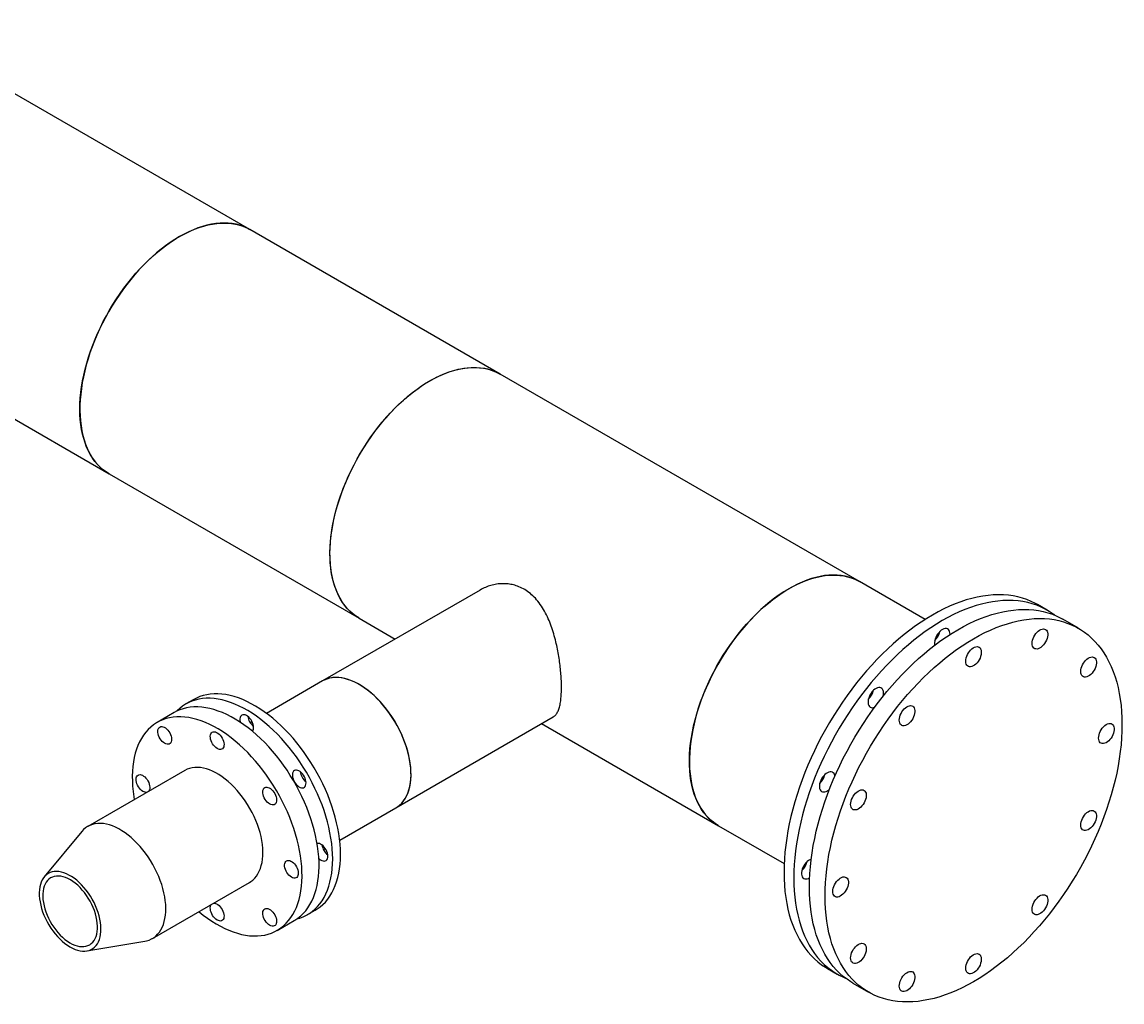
# Model space of a CAD drawing. Header units: inches. Extents: x -190 to 459, y -630 to 54.
# Drawn here: x 409.26 to 459.02, y -629.67 to -585.35 of the extents above; entities that cross this region are included whole.
import ezdxf

# ---------------------------------------------------------------- set-up
doc = ezdxf.new("R2010")
doc.units = ezdxf.units.IN
doc.header["$MEASUREMENT"] = 0

msp = doc.modelspace()

# ---------------------------------------------------------------- linework, layer by layer
at = {"color": 7, "linetype": 'Continuous', "lineweight": 25}
for p, q in [((419.571, -594.736), (403.307, -585.347)), ((430.885, -601.267), (419.571, -594.736)), ((405.189, -601.155), (413.196, -605.778)), ((447.148, -610.656), (430.885, -601.267)), ((413.196, -605.778), (424.51, -612.309)), ((429.981, -611.034), (422.859, -615.145)), ((450.114, -612.368), (447.148, -610.656)), ((455.64, -611.95), (455.198, -611.694)), ((424.51, -612.309), (426.141, -613.25)), ((457.054, -612.766), (456.347, -612.358)), ((422.859, -615.145), (420.317, -616.612)), ((417.028, -615.985), (416.674, -616.189)), ((416.144, -616.577), (415.373, -617.022)), ((419.666, -616.988), (419.582, -617.037)), ((426.171, -620.882), (433.293, -616.771)), ((432.766, -617.075), (440.774, -621.698)), ((416.625, -619.191), (412.234, -621.726)), ((423.629, -622.35), (426.171, -620.882)), ((411.96, -621.959), (410.261, -624.012)), ((440.774, -621.698), (443.739, -623.41)), ((422.895, -622.774), (422.979, -622.725)), ((415.159, -626.792), (419.55, -624.257)), ((422.174, -625.716), (422.528, -625.512)), ((420.802, -626.427), (421.573, -625.982)), ((412.193, -627.358), (414.82, -626.913)), ((445.699, -628.149), (446.141, -628.404)), ((446.848, -628.813), (447.555, -629.221))]:
    msp.add_line(p, q, dxfattribs=at)
at = {"color": 7, "linetype": 'Continuous', "lineweight": 25, "flags": 128}
for points in [[(412.358, -600.238), (412.457, -599.967), (412.564, -599.697), (412.68, -599.428), (412.803, -599.161), (412.935, -598.896), (413.073, -598.634), (413.219, -598.376), (413.372, -598.122), (413.531, -597.872), (413.697, -597.628), (413.868, -597.389), (414.045, -597.156), (414.227, -596.931), (414.413, -596.712), (414.604, -596.501), (414.799, -596.298), (414.997, -596.104), (415.198, -595.919), (415.402, -595.743), (415.607, -595.577), (415.815, -595.421), (416.023, -595.276), (416.233, -595.141), (416.443, -595.018), (416.652, -594.905), (416.861, -594.805), (417.069, -594.716), (417.276, -594.639), (417.481, -594.574), (417.683, -594.522), (417.882, -594.482), (418.078, -594.455), (418.271, -594.44), (418.459, -594.438), (418.643, -594.448), (418.822, -594.471), (418.996, -594.506), (419.164, -594.554), (419.326, -594.614), (419.482, -594.687), (419.571, -594.736)], [(419.571, -594.736), (419.439, -594.665), (419.281, -594.596), (419.117, -594.54), (418.948, -594.495), (418.772, -594.463), (418.592, -594.444), (418.407, -594.437), (418.217, -594.443), (418.024, -594.461), (417.826, -594.492), (417.626, -594.536), (417.423, -594.591), (417.218, -594.659), (417.011, -594.74), (416.803, -594.832), (416.593, -594.936), (416.384, -595.051)], [(416.384, -595.051), (416.174, -595.178), (415.965, -595.316), (415.756, -595.464), (415.549, -595.623), (415.344, -595.792), (415.141, -595.97), (414.941, -596.158), (414.744, -596.355), (414.55, -596.56), (414.361, -596.773), (414.175, -596.993), (413.995, -597.221), (413.82, -597.455), (413.65, -597.696), (413.486, -597.942), (413.329, -598.193), (413.178, -598.448), (413.034, -598.707), (412.897, -598.97), (412.768, -599.236), (412.646, -599.503), (412.533, -599.772), (412.428, -600.043), (412.332, -600.314), (412.244, -600.584), (412.166, -600.854), (412.096, -601.123), (412.036, -601.39), (411.986, -601.654), (411.944, -601.915), (411.913, -602.173), (411.891, -602.427), (411.879, -602.676), (411.876, -602.919), (411.883, -603.157), (411.901, -603.389), (411.927, -603.614), (411.964, -603.831), (412.01, -604.041), (412.065, -604.243), (412.13, -604.436), (412.204, -604.619), (412.287, -604.794), (412.379, -604.959), (412.48, -605.113), (412.589, -605.257), (412.706, -605.39), (412.831, -605.512), (412.964, -605.623), (413.105, -605.722), (413.196, -605.778)], [(413.196, -605.778), (413.065, -605.695), (412.926, -605.593), (412.795, -605.479), (412.672, -605.354), (412.557, -605.218), (412.451, -605.071), (412.352, -604.913), (412.263, -604.746), (412.182, -604.569), (412.111, -604.382), (412.049, -604.187), (411.996, -603.983), (411.953, -603.771), (411.919, -603.551), (411.895, -603.324), (411.88, -603.091), (411.876, -602.851), (411.881, -602.606), (411.896, -602.356), (411.921, -602.101), (411.955, -601.842), (411.999, -601.58), (412.052, -601.315), (412.115, -601.048), (412.187, -600.779), (412.268, -600.508), (412.358, -600.238)], [(424.51, -612.309), (424.491, -612.298), (424.347, -612.205), (424.211, -612.1), (424.082, -611.984), (423.96, -611.856), (423.847, -611.718), (423.742, -611.568), (423.646, -611.409), (423.558, -611.239), (423.48, -611.06), (423.41, -610.871), (423.35, -610.674), (423.299, -610.468), (423.258, -610.255), (423.226, -610.033), (423.204, -609.805), (423.192, -609.57), (423.19, -609.329), (423.197, -609.083), (423.214, -608.832), (423.241, -608.576), (423.277, -608.317), (423.323, -608.054), (423.379, -607.788), (423.444, -607.52), (423.518, -607.251), (423.601, -606.98), (423.693, -606.709), (423.793, -606.439), (423.903, -606.169), (424.02, -605.9), (424.145, -605.634), (424.278, -605.37), (424.418, -605.109), (424.566, -604.851), (424.72, -604.598), (424.881, -604.349), (425.048, -604.106), (425.22, -603.869), (425.398, -603.638), (425.581, -603.413), (425.769, -603.197), (425.96, -602.987), (426.156, -602.786), (426.354, -602.594), (426.556, -602.411), (426.76, -602.237), (426.966, -602.073), (427.174, -601.92), (427.383, -601.777), (427.592, -601.644), (427.802, -601.523), (428.012, -601.414), (428.221, -601.316), (428.428, -601.229), (428.635, -601.155), (428.839, -601.093), (429.04, -601.044), (429.239, -601.006), (429.435, -600.982), (429.626, -600.97), (429.814, -600.97), (429.997, -600.983), (430.174, -601.009), (430.347, -601.047), (430.514, -601.098), (430.674, -601.161), (430.829, -601.236), (430.885, -601.267)], [(423.672, -606.769), (423.771, -606.498), (423.878, -606.228), (423.993, -605.959), (424.117, -605.692), (424.248, -605.427), (424.387, -605.165), (424.533, -604.907), (424.686, -604.653), (424.845, -604.403), (425.011, -604.159), (425.182, -603.92), (425.359, -603.688), (425.541, -603.462), (425.727, -603.243), (425.918, -603.032), (426.113, -602.83), (426.311, -602.635), (426.512, -602.45), (426.715, -602.274), (426.921, -602.108), (427.128, -601.952), (427.337, -601.807), (427.547, -601.672), (427.756, -601.549), (427.966, -601.437), (428.175, -601.336), (428.383, -601.247), (428.59, -601.17), (428.794, -601.106), (428.996, -601.053), (429.196, -601.013), (429.392, -600.986), (429.585, -600.971), (429.773, -600.969), (429.957, -600.979), (430.136, -601.002), (430.31, -601.038), (430.478, -601.085), (430.64, -601.146), (430.796, -601.218), (430.885, -601.267)], [(424.51, -612.309), (424.378, -612.226), (424.24, -612.124), (424.109, -612.01), (423.986, -611.885), (423.871, -611.749), (423.764, -611.602), (423.666, -611.445), (423.577, -611.277), (423.496, -611.1), (423.425, -610.913), (423.362, -610.718), (423.31, -610.514), (423.266, -610.302), (423.232, -610.082), (423.208, -609.856), (423.194, -609.622), (423.19, -609.383), (423.195, -609.137), (423.21, -608.887), (423.234, -608.632), (423.269, -608.374), (423.313, -608.111), (423.366, -607.846), (423.429, -607.579), (423.501, -607.31), (423.582, -607.04), (423.672, -606.769)], [(440.774, -621.698), (440.755, -621.687), (440.611, -621.594), (440.474, -621.489), (440.345, -621.372), (440.224, -621.245), (440.11, -621.106), (440.006, -620.957), (439.909, -620.797), (439.822, -620.628), (439.743, -620.449), (439.674, -620.26), (439.613, -620.063), (439.563, -619.857), (439.521, -619.643), (439.49, -619.422), (439.468, -619.194), (439.456, -618.959), (439.453, -618.718), (439.461, -618.472), (439.478, -618.221), (439.504, -617.965), (439.541, -617.705), (439.587, -617.442), (439.642, -617.177), (439.707, -616.909), (439.781, -616.639), (439.864, -616.369), (439.956, -616.098), (440.057, -615.828), (440.166, -615.558), (440.283, -615.289), (440.409, -615.022), (440.542, -614.758), (440.682, -614.497), (440.829, -614.24), (440.984, -613.987), (441.144, -613.738), (441.311, -613.495), (441.484, -613.257), (441.662, -613.026), (441.845, -612.802), (442.032, -612.585), (442.224, -612.376), (442.419, -612.175), (442.618, -611.983), (442.819, -611.8), (443.024, -611.626), (443.23, -611.462), (443.437, -611.308), (443.646, -611.165), (443.856, -611.033), (444.066, -610.912), (444.275, -610.802), (444.484, -610.704), (444.692, -610.618), (444.898, -610.544), (445.102, -610.482), (445.304, -610.432), (445.503, -610.395), (445.698, -610.37), (445.89, -610.358), (446.077, -610.359), (446.26, -610.372), (446.438, -610.398), (446.61, -610.436), (446.777, -610.486), (446.938, -610.549), (447.092, -610.624), (447.148, -610.656)], [(447.148, -610.656), (447.143, -610.653), (446.992, -610.574), (446.833, -610.507), (446.668, -610.452), (446.498, -610.409), (446.322, -610.379), (446.14, -610.362), (445.954, -610.357), (445.764, -610.365), (445.57, -610.385), (445.372, -610.418), (445.172, -610.463), (444.968, -610.521), (444.763, -610.591), (444.555, -610.673), (444.347, -610.767), (444.138, -610.873), (443.928, -610.99), (443.718, -611.119), (443.509, -611.258), (443.301, -611.408), (443.094, -611.569), (442.889, -611.739), (442.687, -611.919), (442.487, -612.108), (442.29, -612.306), (442.097, -612.513), (441.908, -612.727), (441.724, -612.949), (441.544, -613.178), (441.37, -613.413), (441.201, -613.654), (441.038, -613.901), (440.882, -614.153), (440.732, -614.409), (440.589, -614.668), (440.453, -614.932), (440.325, -615.197), (440.205, -615.465), (440.093, -615.735), (439.99, -616.005), (439.895, -616.276), (439.809, -616.547), (439.732, -616.817), (439.664, -617.085), (439.605, -617.352), (439.556, -617.615), (439.516, -617.876), (439.486, -618.133), (439.465, -618.386), (439.455, -618.634), (439.454, -618.877), (439.463, -619.114), (439.481, -619.345), (439.51, -619.568), (439.547, -619.785), (439.595, -619.993), (439.652, -620.193), (439.718, -620.385), (439.794, -620.567), (439.878, -620.74), (439.972, -620.904), (440.074, -621.056), (440.184, -621.199), (440.303, -621.33), (440.429, -621.45), (440.563, -621.559), (440.705, -621.656), (440.774, -621.698)], [(455.198, -611.694), (455.107, -611.644), (454.918, -611.551), (454.722, -611.47), (454.521, -611.402), (454.313, -611.346), (454.1, -611.303), (453.881, -611.272), (453.658, -611.255), (453.429, -611.249), (453.196, -611.257), (452.96, -611.277), (452.719, -611.311), (452.475, -611.356), (452.229, -611.414), (451.979, -611.485), (451.727, -611.568), (451.474, -611.664), (451.219, -611.771), (450.963, -611.891), (450.706, -612.022), (450.448, -612.165), (450.191, -612.319), (449.934, -612.484), (449.678, -612.661), (449.423, -612.848), (449.17, -613.045), (448.918, -613.252), (448.668, -613.47), (448.422, -613.696), (448.178, -613.932), (447.937, -614.177), (447.701, -614.43), (447.468, -614.691), (447.239, -614.96), (447.016, -615.236), (446.797, -615.519), (446.584, -615.808), (446.376, -616.104), (446.175, -616.405), (445.979, -616.711), (445.79, -617.022), (445.608, -617.337), (445.434, -617.656), (445.266, -617.978), (445.106, -618.303), (444.954, -618.631), (444.81, -618.96), (444.674, -619.291), (444.547, -619.623), (444.428, -619.955), (444.319, -620.287), (444.218, -620.619), (444.126, -620.95), (444.044, -621.279), (443.971, -621.606), (443.908, -621.93), (443.854, -622.252), (443.81, -622.57), (443.775, -622.885), (443.751, -623.195), (443.736, -623.5), (443.731, -623.8), (443.736, -624.094), (443.751, -624.382), (443.775, -624.664), (443.81, -624.938), (443.854, -625.206), (443.908, -625.465), (443.971, -625.717), (444.044, -625.96), (444.126, -626.194), (444.218, -626.418), (444.319, -626.634), (444.428, -626.839), (444.547, -627.034), (444.674, -627.219), (444.81, -627.393), (444.954, -627.557), (445.106, -627.709), (445.266, -627.849), (445.434, -627.978), (445.608, -628.095), (445.699, -628.149)], [(455.98, -612.176), (455.905, -612.121), (455.731, -612.004), (455.549, -611.899), (455.36, -611.806), (455.164, -611.725), (454.963, -611.657), (454.755, -611.601), (454.542, -611.558), (454.323, -611.527), (454.1, -611.51), (453.871, -611.505), (453.638, -611.512), (453.402, -611.533), (453.161, -611.566), (452.917, -611.611), (452.67, -611.67), (452.421, -611.74), (452.169, -611.823), (451.916, -611.919), (451.661, -612.026), (451.405, -612.146), (451.148, -612.277), (450.89, -612.42), (450.633, -612.574), (450.376, -612.739), (450.12, -612.916), (449.865, -613.103), (449.611, -613.3), (449.36, -613.508), (449.11, -613.725), (448.864, -613.951), (448.62, -614.187), (448.379, -614.432), (448.143, -614.685), (447.91, -614.946), (447.681, -615.215), (447.458, -615.491), (447.239, -615.774), (447.026, -616.063), (446.818, -616.359), (446.616, -616.66), (446.421, -616.966), (446.232, -617.277), (446.05, -617.592), (445.875, -617.911), (445.708, -618.233), (445.548, -618.559), (445.396, -618.886), (445.252, -619.215), (445.116, -619.546), (444.989, -619.878), (444.87, -620.21), (444.761, -620.542), (444.66, -620.874), (444.568, -621.205), (444.486, -621.534), (444.413, -621.861), (444.35, -622.185), (444.296, -622.507), (444.252, -622.825), (444.217, -623.14), (444.193, -623.45), (444.178, -623.755), (444.173, -624.055), (444.178, -624.349), (444.193, -624.637), (444.217, -624.919), (444.252, -625.194), (444.296, -625.461), (444.35, -625.72), (444.413, -625.972), (444.486, -626.215), (444.568, -626.449), (444.66, -626.674), (444.761, -626.889), (444.87, -627.094), (444.989, -627.29), (445.116, -627.474), (445.252, -627.649), (445.396, -627.812), (445.548, -627.964), (445.708, -628.104), (445.875, -628.233), (446.05, -628.35), (446.232, -628.455), (446.421, -628.548), (446.508, -628.586)], [(444.88, -624.463), (444.885, -624.163), (444.9, -623.858), (444.924, -623.548), (444.959, -623.234), (445.003, -622.915), (445.057, -622.594), (445.12, -622.269), (445.193, -621.942), (445.275, -621.613), (445.367, -621.282), (445.468, -620.951), (445.578, -620.618), (445.696, -620.286), (445.823, -619.955), (445.959, -619.624), (446.103, -619.294), (446.255, -618.967), (446.415, -618.642), (446.583, -618.319), (446.757, -618), (446.939, -617.685), (447.128, -617.374), (447.324, -617.068), (447.525, -616.767), (447.733, -616.471), (447.946, -616.182), (448.165, -615.899), (448.388, -615.623), (448.617, -615.354), (448.85, -615.093), (449.086, -614.84), (449.327, -614.595), (449.571, -614.36), (449.818, -614.133), (450.067, -613.916), (450.319, -613.708), (450.572, -613.511), (450.827, -613.324), (451.083, -613.148), (451.34, -612.982), (451.598, -612.828), (451.855, -612.685), (452.112, -612.554), (452.368, -612.435), (452.623, -612.327), (452.877, -612.232), (453.128, -612.149), (453.378, -612.078), (453.624, -612.02), (453.868, -611.974), (454.109, -611.941), (454.345, -611.92), (454.578, -611.913), (454.807, -611.918), (455.03, -611.936), (455.249, -611.966), (455.462, -612.009), (455.67, -612.065), (455.872, -612.133), (456.067, -612.214), (456.256, -612.307), (456.347, -612.358)], [(445.587, -624.871), (445.592, -624.571), (445.607, -624.266), (445.631, -623.956), (445.666, -623.642), (445.71, -623.324), (445.764, -623.002), (445.827, -622.677), (445.9, -622.35), (445.983, -622.021), (446.074, -621.69), (446.175, -621.359), (446.285, -621.027), (446.403, -620.694), (446.53, -620.363), (446.666, -620.032), (446.81, -619.702), (446.962, -619.375), (447.122, -619.05), (447.29, -618.727), (447.465, -618.408), (447.647, -618.093), (447.835, -617.782), (448.031, -617.476), (448.232, -617.175), (448.44, -616.88), (448.653, -616.59), (448.872, -616.307), (449.096, -616.031), (449.324, -615.762), (449.557, -615.501), (449.794, -615.248), (450.034, -615.004), (450.278, -614.768), (450.525, -614.541), (450.774, -614.324), (451.026, -614.116), (451.279, -613.919), (451.534, -613.732), (451.79, -613.556), (452.047, -613.39), (452.305, -613.236), (452.562, -613.093), (452.819, -612.962), (453.075, -612.843), (453.33, -612.735), (453.584, -612.64), (453.835, -612.557), (454.085, -612.486), (454.331, -612.428), (454.575, -612.382), (454.816, -612.349), (455.053, -612.329), (455.285, -612.321), (455.514, -612.326), (455.737, -612.344), (455.956, -612.374), (456.169, -612.418), (456.377, -612.473), (456.579, -612.542), (456.774, -612.622), (456.963, -612.715), (457.145, -612.82), (457.32, -612.937), (457.487, -613.066), (457.647, -613.207), (457.799, -613.359), (457.943, -613.522), (458.079, -613.696), (458.206, -613.881), (458.325, -614.076), (458.434, -614.282), (458.535, -614.497), (458.627, -614.722), (458.709, -614.956), (458.782, -615.199), (458.845, -615.45), (458.899, -615.71), (458.943, -615.977), (458.978, -616.251), (459.002, -616.533), (459.017, -616.821), (459.022, -617.115), (459.017, -617.415), (459.002, -617.721), (458.978, -618.031), (458.943, -618.345), (458.899, -618.663), (458.845, -618.985), (458.782, -619.31), (458.709, -619.637), (458.627, -619.966), (458.535, -620.296), (458.434, -620.628), (458.325, -620.96), (458.206, -621.292), (458.079, -621.624), (457.943, -621.955), (457.799, -622.284), (457.647, -622.612), (457.487, -622.937), (457.32, -623.259), (457.145, -623.578), (456.963, -623.894), (456.774, -624.204), (456.579, -624.511), (456.377, -624.812), (456.169, -625.107), (455.956, -625.397), (455.737, -625.68), (455.514, -625.956), (455.285, -626.224), (455.053, -626.485), (454.816, -626.739), (454.575, -626.983), (454.331, -627.219), (454.085, -627.446), (453.835, -627.663), (453.584, -627.87), (453.33, -628.068), (453.075, -628.255), (452.819, -628.431), (452.562, -628.596), (452.305, -628.751), (452.047, -628.893), (451.79, -629.025), (451.534, -629.144), (451.279, -629.252), (451.026, -629.347), (450.774, -629.43), (450.525, -629.501), (450.278, -629.559), (450.034, -629.605), (449.794, -629.638), (449.557, -629.658), (449.324, -629.666), (449.096, -629.661), (448.872, -629.643), (448.653, -629.612), (448.44, -629.569), (448.232, -629.514), (448.031, -629.445), (447.835, -629.365), (447.647, -629.272), (447.465, -629.167), (447.29, -629.05), (447.122, -628.921), (446.962, -628.78), (446.81, -628.628), (446.666, -628.465), (446.53, -628.291), (446.403, -628.106), (446.285, -627.911), (446.175, -627.705), (446.074, -627.49), (445.983, -627.265), (445.9, -627.031), (445.827, -626.788), (445.764, -626.537), (445.71, -626.277), (445.666, -626.01), (445.631, -625.735), (445.607, -625.454), (445.592, -625.166), (445.587, -624.871)], [(451.244, -613.043), (451.244, -613.032), (451.239, -612.966), (451.224, -612.908), (451.199, -612.859), (451.166, -612.821), (451.124, -612.795), (451.076, -612.782), (451.022, -612.781), (450.965, -612.794), (450.905, -612.82), (450.846, -612.857), (450.787, -612.906), (450.731, -612.964), (450.68, -613.03), (450.635, -613.101), (450.598, -613.177), (450.568, -613.254), (450.548, -613.331), (450.538, -613.405), (450.538, -613.474), (450.547, -613.53)], [(454.956, -613.452), (454.961, -613.38), (454.976, -613.304), (455.001, -613.227), (455.035, -613.15), (455.076, -613.076), (455.124, -613.007), (455.178, -612.945), (455.235, -612.892), (455.295, -612.849), (455.355, -612.817), (455.413, -612.798), (455.469, -612.791), (455.52, -612.798), (455.565, -612.818), (455.603, -612.85), (455.632, -612.894), (455.652, -612.947), (455.662, -613.01), (455.662, -613.079), (455.652, -613.153), (455.632, -613.23), (455.603, -613.307), (455.565, -613.383), (455.52, -613.455), (455.469, -613.52), (455.413, -613.578), (455.355, -613.627), (455.295, -613.664), (455.235, -613.69), (455.178, -613.703), (455.124, -613.702), (455.076, -613.689), (455.035, -613.663), (455.001, -613.625), (454.976, -613.576), (454.961, -613.518), (454.956, -613.452)], [(451.951, -614.257), (451.956, -614.185), (451.971, -614.109), (451.996, -614.032), (452.03, -613.955), (452.071, -613.881), (452.119, -613.812), (452.173, -613.75), (452.23, -613.697), (452.29, -613.654), (452.35, -613.622), (452.408, -613.603), (452.464, -613.596), (452.515, -613.603), (452.56, -613.623), (452.598, -613.655), (452.627, -613.699), (452.647, -613.752), (452.657, -613.815), (452.657, -613.884), (452.647, -613.958), (452.627, -614.035), (452.598, -614.112), (452.56, -614.188), (452.515, -614.26), (452.464, -614.325), (452.408, -614.383), (452.35, -614.432), (452.29, -614.469), (452.23, -614.495), (452.173, -614.508), (452.119, -614.507), (452.071, -614.494), (452.03, -614.468), (451.996, -614.43), (451.971, -614.381), (451.956, -614.323), (451.951, -614.257)], [(457.156, -614.722), (457.161, -614.65), (457.176, -614.575), (457.201, -614.497), (457.235, -614.421), (457.276, -614.347), (457.324, -614.278), (457.378, -614.215), (457.435, -614.162), (457.495, -614.119), (457.555, -614.087), (457.613, -614.068), (457.669, -614.062), (457.72, -614.069), (457.765, -614.088), (457.803, -614.121), (457.832, -614.164), (457.852, -614.218), (457.862, -614.28), (457.862, -614.349), (457.852, -614.424), (457.832, -614.5), (457.803, -614.578), (457.765, -614.653), (457.72, -614.725), (457.669, -614.791), (457.613, -614.849), (457.555, -614.897), (457.495, -614.935), (457.435, -614.96), (457.378, -614.973), (457.324, -614.973), (457.276, -614.96), (457.235, -614.934), (457.201, -614.896), (457.176, -614.847), (457.161, -614.788), (457.156, -614.722)], [(426.649, -618.129), (426.582, -617.933), (426.506, -617.738), (426.422, -617.544), (426.33, -617.351), (426.231, -617.162), (426.124, -616.976), (426.01, -616.794), (425.89, -616.617), (425.765, -616.447), (425.634, -616.283), (425.498, -616.126), (425.358, -615.977), (425.215, -615.836), (425.069, -615.705), (424.921, -615.583), (424.77, -615.472), (424.619, -615.371), (424.468, -615.282), (424.316, -615.203), (424.165, -615.137), (424.016, -615.083), (423.869, -615.041), (423.725, -615.011), (423.584, -614.994), (423.447, -614.99), (423.314, -614.998), (423.186, -615.019), (423.064, -615.053), (422.948, -615.099), (422.859, -615.145)], [(426.171, -620.882), (426.263, -620.823), (426.36, -620.745), (426.45, -620.656), (426.531, -620.555), (426.604, -620.443), (426.668, -620.322), (426.724, -620.19), (426.769, -620.05), (426.806, -619.901), (426.833, -619.744), (426.85, -619.58), (426.857, -619.409), (426.855, -619.233), (426.843, -619.051), (426.821, -618.865), (426.789, -618.675), (426.748, -618.483), (426.697, -618.289), (426.637, -618.093), (426.569, -617.897), (426.491, -617.702), (426.406, -617.508), (426.312, -617.316), (426.211, -617.127), (426.103, -616.942), (425.988, -616.761), (425.867, -616.585), (425.741, -616.416), (425.609, -616.253), (425.473, -616.098), (425.332, -615.95), (425.188, -615.811), (425.042, -615.682), (424.893, -615.562), (424.743, -615.453), (424.591, -615.354), (424.44, -615.266), (424.288, -615.19), (424.138, -615.126), (423.989, -615.074), (423.842, -615.034), (423.698, -615.007), (423.558, -614.992), (423.422, -614.99), (423.29, -615.001), (423.163, -615.024), (423.042, -615.06), (422.927, -615.108), (422.859, -615.145)], [(448.239, -615.697), (448.234, -615.631), (448.219, -615.573), (448.194, -615.524), (448.16, -615.486), (448.119, -615.46), (448.071, -615.446), (448.017, -615.446), (447.96, -615.459), (447.9, -615.485), (447.84, -615.522), (447.782, -615.571), (447.726, -615.628), (447.675, -615.694), (447.63, -615.766), (447.592, -615.842), (447.563, -615.919), (447.543, -615.996), (447.533, -616.07), (447.533, -616.139), (447.543, -616.202), (447.563, -616.255), (447.592, -616.299), (447.63, -616.331), (447.675, -616.351), (447.726, -616.358), (447.782, -616.351), (447.832, -616.336)], [(423.313, -623.198), (423.308, -622.969), (423.294, -622.736), (423.269, -622.498), (423.235, -622.256), (423.191, -622.01), (423.138, -621.762), (423.075, -621.512), (423.003, -621.261), (422.922, -621.009), (422.832, -620.756), (422.734, -620.505), (422.627, -620.254), (422.512, -620.005), (422.389, -619.758), (422.259, -619.515), (422.122, -619.275), (421.978, -619.039), (421.827, -618.809), (421.67, -618.583), (421.508, -618.364), (421.34, -618.151), (421.168, -617.945), (420.991, -617.747), (420.81, -617.557), (420.626, -617.375), (420.439, -617.203), (420.249, -617.04), (420.057, -616.887), (419.863, -616.744), (419.668, -616.611), (419.473, -616.49), (419.278, -616.38), (419.083, -616.282), (418.888, -616.195), (418.695, -616.12), (418.504, -616.058), (418.316, -616.008), (418.13, -615.97), (417.947, -615.945), (417.768, -615.933), (417.594, -615.933), (417.423, -615.946), (417.258, -615.972), (417.099, -616.01), (416.945, -616.061), (416.798, -616.124), (416.657, -616.2), (416.523, -616.287), (416.397, -616.386), (416.278, -616.497), (416.26, -616.515)], [(423.667, -622.994), (423.662, -622.765), (423.647, -622.532), (423.623, -622.293), (423.588, -622.051), (423.545, -621.806), (423.491, -621.558), (423.429, -621.308), (423.357, -621.057), (423.276, -620.805), (423.186, -620.552), (423.087, -620.301), (422.981, -620.05), (422.866, -619.801), (422.743, -619.554), (422.613, -619.311), (422.475, -619.071), (422.331, -618.835), (422.181, -618.604), (422.024, -618.379), (421.862, -618.16), (421.694, -617.947), (421.522, -617.741), (421.345, -617.543), (421.164, -617.353), (420.98, -617.171), (420.792, -616.999), (420.602, -616.836), (420.41, -616.682), (420.217, -616.54), (420.022, -616.407), (419.827, -616.286), (419.631, -616.176), (419.436, -616.078), (419.242, -615.991), (419.049, -615.916), (418.858, -615.854), (418.669, -615.804), (418.483, -615.766), (418.301, -615.741), (418.122, -615.729), (417.947, -615.729), (417.777, -615.742), (417.612, -615.768), (417.452, -615.806), (417.299, -615.857), (417.151, -615.92), (417.028, -615.985)], [(448.223, -615.826), (448.234, -615.769), (448.239, -615.697)], [(421.573, -625.982), (421.608, -625.961), (421.74, -625.873), (421.865, -625.773), (421.982, -625.661), (422.091, -625.538), (422.192, -625.404), (422.284, -625.259), (422.367, -625.105), (422.442, -624.94), (422.507, -624.766), (422.563, -624.583), (422.609, -624.392), (422.646, -624.193), (422.673, -623.986), (422.69, -623.772), (422.698, -623.552), (422.695, -623.326), (422.683, -623.094), (422.661, -622.858), (422.629, -622.618), (422.587, -622.375), (422.536, -622.129), (422.476, -621.88), (422.406, -621.63), (422.327, -621.379), (422.239, -621.128), (422.142, -620.877), (422.037, -620.628), (421.924, -620.38), (421.803, -620.134), (421.675, -619.891), (421.539, -619.652), (421.396, -619.417), (421.247, -619.187), (421.092, -618.962), (420.931, -618.743), (420.764, -618.53), (420.593, -618.325), (420.417, -618.127), (420.237, -617.937), (420.054, -617.756), (419.868, -617.584), (419.679, -617.421), (419.488, -617.269), (419.295, -617.126), (419.102, -616.995), (418.907, -616.874), (418.713, -616.764), (418.518, -616.667), (418.325, -616.581), (418.133, -616.507), (417.943, -616.445), (417.756, -616.396), (417.571, -616.359), (417.389, -616.335), (417.211, -616.323), (417.038, -616.325), (416.869, -616.339), (416.705, -616.365), (416.547, -616.405), (416.395, -616.456), (416.249, -616.521), (416.144, -616.577)], [(448.946, -616.922), (448.951, -616.85), (448.966, -616.774), (448.991, -616.697), (449.024, -616.62), (449.066, -616.546), (449.114, -616.477), (449.168, -616.415), (449.225, -616.361), (449.284, -616.318), (449.344, -616.287), (449.403, -616.267), (449.459, -616.261), (449.51, -616.268), (449.555, -616.288), (449.592, -616.32), (449.622, -616.363), (449.642, -616.417), (449.652, -616.48), (449.652, -616.549), (449.642, -616.623), (449.622, -616.7), (449.592, -616.777), (449.555, -616.853), (449.51, -616.924), (449.459, -616.99), (449.403, -617.048), (449.344, -617.097), (449.284, -617.134), (449.225, -617.16), (449.168, -617.172), (449.114, -617.172), (449.066, -617.159), (449.024, -617.133), (448.991, -617.095), (448.966, -617.046), (448.951, -616.988), (448.946, -616.922)], [(417.262, -625.578), (417.267, -625.582), (417.458, -625.735), (417.651, -625.877), (417.845, -626.009), (418.039, -626.129), (418.234, -626.239), (418.428, -626.337), (418.621, -626.423), (418.813, -626.497), (419.003, -626.558), (419.191, -626.608), (419.375, -626.645), (419.557, -626.669), (419.735, -626.68), (419.908, -626.679), (420.077, -626.665), (420.241, -626.638), (420.399, -626.599), (420.552, -626.547), (420.697, -626.483), (420.837, -626.406), (420.969, -626.318), (421.094, -626.218), (421.211, -626.106), (421.32, -625.983), (421.421, -625.849), (421.513, -625.704), (421.597, -625.55), (421.671, -625.385), (421.736, -625.211), (421.792, -625.028), (421.838, -624.837), (421.875, -624.638), (421.902, -624.431), (421.919, -624.217), (421.927, -623.997), (421.924, -623.771), (421.912, -623.539), (421.89, -623.303), (421.858, -623.063), (421.817, -622.82), (421.765, -622.574), (421.705, -622.325), (421.635, -622.075), (421.556, -621.824), (421.468, -621.573), (421.372, -621.322), (421.267, -621.073), (421.153, -620.825), (421.032, -620.579), (420.904, -620.336), (420.768, -620.097), (420.625, -619.862), (420.476, -619.632), (420.321, -619.407), (420.16, -619.188), (419.993, -618.975), (419.822, -618.77), (419.646, -618.572), (419.467, -618.382), (419.283, -618.201), (419.097, -618.029), (418.908, -617.866), (418.717, -617.714), (418.524, -617.571), (418.331, -617.44), (418.136, -617.319), (417.942, -617.209), (417.748, -617.112), (417.554, -617.026), (417.362, -616.952), (417.172, -616.89), (416.985, -616.841), (416.8, -616.804), (416.618, -616.78), (416.441, -616.768), (416.267, -616.77), (416.098, -616.784), (415.934, -616.81), (415.776, -616.85), (415.624, -616.901), (415.478, -616.966), (415.339, -617.042), (415.206, -617.13), (415.081, -617.231), (414.964, -617.342), (414.855, -617.465), (414.754, -617.599), (414.662, -617.744), (414.579, -617.899), (414.504, -618.063), (414.439, -618.237), (414.383, -618.42), (414.337, -618.611), (414.3, -618.811), (414.273, -619.018), (414.256, -619.231), (414.248, -619.452), (414.251, -619.678), (414.263, -619.909), (414.285, -620.145), (414.317, -620.385), (414.338, -620.512)], [(419.735, -617.254), (419.73, -617.187), (419.715, -617.116), (419.691, -617.044), (419.658, -616.973), (419.618, -616.905), (419.572, -616.843), (419.52, -616.788), (419.466, -616.742), (419.41, -616.707), (419.355, -616.684), (419.302, -616.673), (419.253, -616.675), (419.209, -616.69), (419.172, -616.718), (419.144, -616.756), (419.124, -616.805), (419.114, -616.863), (419.114, -616.927), (419.124, -616.996), (419.128, -617.012)], [(457.962, -617.728), (457.967, -617.656), (457.982, -617.58), (458.006, -617.503), (458.04, -617.426), (458.081, -617.352), (458.13, -617.283), (458.183, -617.221), (458.241, -617.168), (458.3, -617.124), (458.36, -617.093), (458.419, -617.074), (458.474, -617.067), (458.525, -617.074), (458.57, -617.094), (458.608, -617.126), (458.637, -617.17), (458.657, -617.223), (458.667, -617.286), (458.667, -617.355), (458.657, -617.429), (458.637, -617.506), (458.608, -617.583), (458.57, -617.659), (458.525, -617.731), (458.474, -617.796), (458.419, -617.854), (458.36, -617.903), (458.3, -617.94), (458.241, -617.966), (458.183, -617.979), (458.13, -617.978), (458.081, -617.965), (458.04, -617.939), (458.006, -617.901), (457.982, -617.852), (457.967, -617.794), (457.962, -617.728)], [(416, -617.639), (416.017, -617.71), (416.024, -617.778), (416.02, -617.84), (416.007, -617.896), (415.985, -617.942), (415.954, -617.977), (415.915, -618), (415.869, -618.011), (415.819, -618.01), (415.765, -617.995), (415.709, -617.968), (415.654, -617.929), (415.6, -617.88), (415.55, -617.823), (415.505, -617.759), (415.467, -617.69), (415.437, -617.618), (415.416, -617.546), (415.404, -617.477), (415.402, -617.411), (415.41, -617.352), (415.428, -617.301), (415.455, -617.26), (415.49, -617.231), (415.533, -617.214), (415.581, -617.209), (415.633, -617.217), (415.688, -617.238), (415.744, -617.271), (415.799, -617.315), (415.851, -617.368), (415.898, -617.429), (415.94, -617.496), (415.974, -617.567), (416, -617.639)], [(418.375, -617.874), (418.392, -617.945), (418.399, -618.013), (418.395, -618.076), (418.382, -618.131), (418.36, -618.177), (418.329, -618.212), (418.29, -618.235), (418.244, -618.246), (418.194, -618.245), (418.14, -618.23), (418.084, -618.203), (418.029, -618.164), (417.975, -618.116), (417.925, -618.058), (417.88, -617.994), (417.842, -617.925), (417.812, -617.853), (417.791, -617.781), (417.779, -617.712), (417.777, -617.646), (417.785, -617.587), (417.803, -617.536), (417.83, -617.496), (417.865, -617.466), (417.908, -617.449), (417.956, -617.444), (418.008, -617.452), (418.063, -617.473), (418.119, -617.506), (418.174, -617.55), (418.226, -617.603), (418.273, -617.665), (418.315, -617.731), (418.349, -617.802), (418.375, -617.874)], [(426.171, -620.882), (426.244, -620.837), (426.343, -620.761), (426.434, -620.673), (426.517, -620.574), (426.591, -620.465), (426.657, -620.345), (426.714, -620.215), (426.762, -620.077), (426.8, -619.929), (426.829, -619.774), (426.848, -619.611), (426.857, -619.441), (426.856, -619.266), (426.846, -619.085), (426.825, -618.9), (426.795, -618.711), (426.756, -618.519), (426.707, -618.325), (426.649, -618.129)], [(419.55, -624.257), (419.606, -624.223), (419.699, -624.152), (419.785, -624.069), (419.862, -623.975), (419.931, -623.871), (419.992, -623.756), (420.043, -623.632), (420.085, -623.498), (420.117, -623.357), (420.14, -623.207), (420.153, -623.05), (420.156, -622.887), (420.149, -622.719), (420.132, -622.545), (420.106, -622.368), (420.07, -622.188), (420.025, -622.005), (419.97, -621.821), (419.906, -621.637), (419.834, -621.453), (419.754, -621.27), (419.665, -621.09), (419.569, -620.912), (419.466, -620.739), (419.356, -620.57), (419.24, -620.407), (419.119, -620.25), (418.993, -620.099), (418.863, -619.957), (418.728, -619.823), (418.591, -619.698), (418.452, -619.583), (418.31, -619.478), (418.168, -619.384), (418.025, -619.301), (417.883, -619.229), (417.741, -619.17), (417.601, -619.122), (417.464, -619.087), (417.329, -619.064), (417.198, -619.054), (417.072, -619.057), (416.95, -619.073), (416.833, -619.101), (416.723, -619.142), (416.625, -619.191)], [(414.908, -620.182), (414.885, -620.186), (414.835, -620.184), (414.781, -620.169), (414.725, -620.142), (414.67, -620.104), (414.616, -620.055), (414.566, -619.998), (414.522, -619.933), (414.483, -619.864), (414.453, -619.793), (414.432, -619.721), (414.42, -619.651), (414.418, -619.586), (414.426, -619.527), (414.444, -619.476), (414.471, -619.435), (414.506, -619.406), (414.549, -619.388), (414.597, -619.384), (414.649, -619.392), (414.704, -619.413), (414.76, -619.446), (414.815, -619.49), (414.867, -619.543), (414.915, -619.604), (414.956, -619.671), (414.99, -619.742), (415.016, -619.814), (415.016, -619.814)], [(422.11, -619.761), (422.105, -619.694), (422.09, -619.623), (422.066, -619.551), (422.033, -619.48), (421.993, -619.412), (421.947, -619.35), (421.895, -619.295), (421.841, -619.249), (421.785, -619.214), (421.73, -619.191), (421.677, -619.18), (421.628, -619.182), (421.584, -619.197), (421.547, -619.225), (421.519, -619.263), (421.499, -619.312), (421.489, -619.37), (421.489, -619.434), (421.499, -619.504), (421.519, -619.575), (421.547, -619.647), (421.584, -619.717), (421.628, -619.782), (421.677, -619.841), (421.73, -619.891), (421.785, -619.932), (421.841, -619.961), (421.895, -619.978), (421.947, -619.983), (421.993, -619.974), (422.033, -619.953), (422.066, -619.92), (422.09, -619.875), (422.105, -619.822), (422.11, -619.761)], [(446.035, -619.448), (446.034, -619.441), (446.019, -619.383), (445.994, -619.334), (445.96, -619.296), (445.919, -619.27), (445.871, -619.257), (445.817, -619.257), (445.76, -619.269), (445.7, -619.295), (445.64, -619.333), (445.582, -619.381), (445.526, -619.439), (445.475, -619.505), (445.43, -619.576), (445.392, -619.652), (445.363, -619.729), (445.343, -619.806), (445.333, -619.88), (445.333, -619.95), (445.343, -620.012), (445.363, -620.066), (445.392, -620.109), (445.43, -620.141), (445.475, -620.161), (445.526, -620.168), (445.582, -620.162), (445.64, -620.142), (445.7, -620.111), (445.76, -620.068), (445.789, -620.042)], [(415.016, -619.814), (415.033, -619.885), (415.04, -619.953), (415.037, -620.015), (415.024, -620.07), (415.001, -620.116), (414.983, -620.139)], [(420.75, -620.381), (420.767, -620.452), (420.774, -620.52), (420.77, -620.583), (420.757, -620.638), (420.735, -620.684), (420.704, -620.719), (420.665, -620.742), (420.619, -620.754), (420.569, -620.752), (420.515, -620.737), (420.459, -620.71), (420.404, -620.671), (420.35, -620.623), (420.3, -620.565), (420.255, -620.501), (420.217, -620.432), (420.187, -620.36), (420.166, -620.288), (420.154, -620.219), (420.152, -620.153), (420.16, -620.094), (420.178, -620.043), (420.205, -620.003), (420.24, -619.973), (420.283, -619.956), (420.331, -619.951), (420.383, -619.959), (420.438, -619.98), (420.494, -620.013), (420.549, -620.057), (420.601, -620.11), (420.648, -620.172), (420.69, -620.239), (420.724, -620.309), (420.75, -620.381)], [(446.746, -620.732), (446.751, -620.66), (446.766, -620.584), (446.791, -620.507), (446.824, -620.43), (446.866, -620.356), (446.914, -620.287), (446.968, -620.225), (447.025, -620.172), (447.084, -620.129), (447.144, -620.097), (447.203, -620.078), (447.259, -620.072), (447.31, -620.078), (447.355, -620.098), (447.392, -620.13), (447.422, -620.174), (447.442, -620.228), (447.452, -620.29), (447.452, -620.359), (447.442, -620.433), (447.422, -620.51), (447.392, -620.588), (447.355, -620.663), (447.31, -620.735), (447.259, -620.801), (447.203, -620.859), (447.144, -620.907), (447.084, -620.945), (447.025, -620.97), (446.968, -620.983), (446.914, -620.983), (446.866, -620.969), (446.824, -620.943), (446.791, -620.905), (446.766, -620.856), (446.751, -620.798), (446.746, -620.732)], [(457.156, -621.663), (457.161, -621.591), (457.176, -621.515), (457.201, -621.438), (457.235, -621.361), (457.276, -621.287), (457.324, -621.218), (457.378, -621.156), (457.435, -621.103), (457.495, -621.06), (457.555, -621.028), (457.613, -621.009), (457.669, -621.002), (457.72, -621.009), (457.765, -621.029), (457.803, -621.061), (457.832, -621.105), (457.852, -621.158), (457.862, -621.221), (457.862, -621.29), (457.852, -621.364), (457.832, -621.441), (457.803, -621.518), (457.765, -621.594), (457.72, -621.666), (457.669, -621.731), (457.613, -621.789), (457.555, -621.838), (457.495, -621.875), (457.435, -621.901), (457.378, -621.914), (457.324, -621.913), (457.276, -621.9), (457.235, -621.874), (457.201, -621.836), (457.176, -621.787), (457.161, -621.729), (457.156, -621.663)], [(414.82, -626.913), (414.893, -626.898), (415.007, -626.863), (415.114, -626.817), (415.215, -626.757), (415.308, -626.686), (415.394, -626.604), (415.471, -626.51), (415.54, -626.406), (415.601, -626.291), (415.652, -626.167), (415.694, -626.033), (415.726, -625.891), (415.749, -625.742), (415.762, -625.585), (415.765, -625.422), (415.758, -625.253), (415.741, -625.08), (415.715, -624.903), (415.679, -624.723), (415.634, -624.54), (415.579, -624.356), (415.515, -624.172), (415.443, -623.988), (415.363, -623.805), (415.274, -623.625), (415.178, -623.447), (415.075, -623.274), (414.965, -623.105), (414.849, -622.942), (414.728, -622.784), (414.602, -622.634), (414.472, -622.492), (414.337, -622.358), (414.2, -622.233), (414.061, -622.118), (413.919, -622.013), (413.777, -621.919), (413.634, -621.836), (413.492, -621.764), (413.35, -621.704), (413.21, -621.657), (413.073, -621.622), (412.938, -621.599), (412.807, -621.589), (412.681, -621.592), (412.559, -621.608), (412.442, -621.636), (412.332, -621.677), (412.228, -621.73), (412.131, -621.795), (412.041, -621.871), (411.96, -621.959)], [(423.094, -623.071), (423.089, -623.004), (423.074, -622.933), (423.05, -622.861), (423.017, -622.79), (422.977, -622.723), (422.93, -622.66), (422.879, -622.605), (422.825, -622.56), (422.769, -622.525), (422.714, -622.501), (422.661, -622.491), (422.612, -622.493), (422.609, -622.493)], [(422.528, -625.512), (422.613, -625.459), (422.743, -625.366), (422.866, -625.261), (422.981, -625.145), (423.087, -625.018), (423.186, -624.879), (423.276, -624.731), (423.357, -624.572), (423.429, -624.404), (423.491, -624.226), (423.545, -624.04), (423.588, -623.845), (423.623, -623.643), (423.647, -623.433), (423.662, -623.216), (423.667, -622.994)], [(421.734, -623.692), (421.75, -623.763), (421.757, -623.831), (421.754, -623.893), (421.741, -623.948), (421.719, -623.994), (421.687, -624.029), (421.648, -624.053), (421.603, -624.064), (421.552, -624.062), (421.499, -624.047), (421.443, -624.02), (421.387, -623.982), (421.334, -623.933), (421.284, -623.876), (421.239, -623.811), (421.201, -623.742), (421.171, -623.671), (421.149, -623.599), (421.138, -623.529), (421.136, -623.464), (421.144, -623.405), (421.162, -623.354), (421.189, -623.313), (421.224, -623.284), (421.266, -623.266), (421.315, -623.262), (421.367, -623.27), (421.422, -623.291), (421.478, -623.324), (421.533, -623.368), (421.585, -623.421), (421.632, -623.482), (421.674, -623.549), (421.708, -623.62), (421.734, -623.692)], [(421.684, -625.912), (421.827, -625.871), (421.978, -625.814), (422.122, -625.745), (422.259, -625.663), (422.389, -625.57), (422.512, -625.465), (422.627, -625.349), (422.734, -625.222), (422.832, -625.084), (422.922, -624.935), (423.003, -624.776), (423.075, -624.608), (423.138, -624.43), (423.191, -624.244), (423.235, -624.049), (423.269, -623.847), (423.294, -623.637), (423.308, -623.421), (423.313, -623.198)], [(422.689, -623.179), (422.714, -623.202), (422.769, -623.242), (422.825, -623.272), (422.879, -623.289), (422.93, -623.293), (422.977, -623.284), (423.017, -623.263), (423.05, -623.23), (423.074, -623.186), (423.089, -623.132), (423.094, -623.071)], [(444.963, -623.202), (444.955, -623.205), (444.895, -623.23), (444.835, -623.268), (444.777, -623.316), (444.721, -623.374), (444.67, -623.44), (444.625, -623.512), (444.587, -623.587), (444.558, -623.665), (444.538, -623.741), (444.528, -623.815), (444.528, -623.885), (444.538, -623.947), (444.558, -624.001), (444.587, -624.044), (444.625, -624.077), (444.67, -624.096), (444.721, -624.103), (444.777, -624.097), (444.835, -624.078), (444.889, -624.049)], [(410.143, -625.438), (410.192, -625.589), (410.25, -625.739), (410.317, -625.889), (410.391, -626.036), (410.472, -626.18), (410.56, -626.32), (410.655, -626.455), (410.754, -626.583), (410.859, -626.704), (410.968, -626.817), (411.079, -626.921), (411.194, -627.016), (411.31, -627.101), (411.427, -627.174), (411.543, -627.237), (411.66, -627.288), (411.774, -627.327), (411.886, -627.353), (411.995, -627.367), (412.101, -627.368), (412.201, -627.357), (412.296, -627.333), (412.385, -627.296), (412.467, -627.248), (412.542, -627.187), (412.61, -627.116), (412.669, -627.033), (412.719, -626.94), (412.76, -626.838), (412.792, -626.726), (412.815, -626.607), (412.828, -626.48), (412.831, -626.346), (412.824, -626.208), (412.808, -626.064), (412.782, -625.918), (412.746, -625.768), (412.701, -625.618), (412.647, -625.467), (412.585, -625.316), (412.515, -625.168), (412.437, -625.022), (412.352, -624.88), (412.261, -624.743), (412.164, -624.611), (412.062, -624.486), (411.955, -624.369), (411.845, -624.26), (411.732, -624.161), (411.616, -624.071), (411.5, -623.992), (411.383, -623.923), (411.266, -623.867), (411.151, -623.822), (411.037, -623.789), (410.926, -623.769), (410.819, -623.762), (410.716, -623.767), (410.619, -623.784), (410.527, -623.815), (410.441, -623.857), (410.362, -623.912), (410.291, -623.978), (410.228, -624.055), (410.173, -624.143), (410.127, -624.241), (410.09, -624.348), (410.063, -624.463), (410.045, -624.587), (410.037, -624.717), (410.039, -624.853), (410.051, -624.994), (410.072, -625.139), (410.103, -625.287), (410.143, -625.438)], [(410.291, -625.452), (410.338, -625.595), (410.394, -625.739), (410.458, -625.88), (410.53, -626.019), (410.609, -626.155), (410.695, -626.285), (410.787, -626.41), (410.885, -626.529), (410.986, -626.639), (411.091, -626.741), (411.199, -626.833), (411.309, -626.915), (411.42, -626.986), (411.531, -627.046), (411.641, -627.094), (411.75, -627.129), (411.856, -627.152), (411.958, -627.162), (412.057, -627.16), (412.15, -627.144), (412.238, -627.116), (412.319, -627.075), (412.393, -627.022), (412.459, -626.958), (412.517, -626.882), (412.566, -626.795), (412.606, -626.699), (412.637, -626.593), (412.658, -626.48), (412.669, -626.359), (412.671, -626.231), (412.662, -626.098), (412.643, -625.961), (412.615, -625.821), (412.577, -625.678), (412.53, -625.535), (412.474, -625.392), (412.41, -625.25), (412.338, -625.111), (412.258, -624.976), (412.172, -624.845), (412.08, -624.72), (411.983, -624.602), (411.882, -624.492), (411.776, -624.39), (411.668, -624.298), (411.559, -624.216), (411.448, -624.144), (411.337, -624.085), (411.227, -624.037), (411.118, -624.001), (411.012, -623.978), (410.91, -623.968), (410.811, -623.971), (410.718, -623.987), (410.63, -624.015), (410.549, -624.056), (410.475, -624.108), (410.409, -624.173), (410.351, -624.249), (410.302, -624.335), (410.261, -624.432), (410.231, -624.537), (410.21, -624.651), (410.198, -624.772), (410.197, -624.899), (410.206, -625.032), (410.224, -625.169), (410.253, -625.31), (410.291, -625.452)], [(445.941, -624.667), (445.946, -624.595), (445.961, -624.52), (445.986, -624.442), (446.019, -624.365), (446.061, -624.292), (446.109, -624.222), (446.162, -624.16), (446.22, -624.107), (446.279, -624.064), (446.339, -624.032), (446.398, -624.013), (446.453, -624.007), (446.504, -624.014), (446.549, -624.033), (446.587, -624.065), (446.616, -624.109), (446.636, -624.163), (446.647, -624.225), (446.647, -624.294), (446.636, -624.368), (446.616, -624.445), (446.587, -624.523), (446.549, -624.598), (446.504, -624.67), (446.453, -624.736), (446.398, -624.794), (446.339, -624.842), (446.279, -624.88), (446.22, -624.905), (446.162, -624.918), (446.109, -624.918), (446.061, -624.904), (446.019, -624.878), (445.986, -624.84), (445.961, -624.792), (445.946, -624.733), (445.941, -624.667)], [(446.848, -628.813), (446.757, -628.758), (446.583, -628.641), (446.415, -628.512), (446.255, -628.372), (446.103, -628.22), (445.959, -628.057), (445.823, -627.883), (445.696, -627.698), (445.578, -627.502), (445.468, -627.297), (445.367, -627.082), (445.275, -626.857), (445.193, -626.623), (445.12, -626.38), (445.057, -626.129), (445.003, -625.869), (444.959, -625.602), (444.924, -625.327), (444.9, -625.046), (444.885, -624.757), (444.88, -624.463)], [(454.956, -625.473), (454.961, -625.401), (454.976, -625.326), (455.001, -625.248), (455.035, -625.172), (455.076, -625.098), (455.124, -625.029), (455.178, -624.967), (455.235, -624.913), (455.295, -624.87), (455.355, -624.838), (455.413, -624.819), (455.469, -624.813), (455.52, -624.82), (455.565, -624.839), (455.603, -624.872), (455.632, -624.915), (455.652, -624.969), (455.662, -625.031), (455.662, -625.101), (455.652, -625.175), (455.632, -625.251), (455.603, -625.329), (455.565, -625.404), (455.52, -625.476), (455.469, -625.542), (455.413, -625.6), (455.355, -625.648), (455.295, -625.686), (455.235, -625.711), (455.178, -625.724), (455.124, -625.724), (455.076, -625.711), (455.035, -625.685), (455.001, -625.647), (454.976, -625.598), (454.961, -625.539), (454.956, -625.473)], [(418.375, -625.631), (418.392, -625.702), (418.399, -625.77), (418.395, -625.833), (418.382, -625.888), (418.36, -625.934), (418.329, -625.969), (418.29, -625.993), (418.244, -626.004), (418.194, -626.002), (418.14, -625.987), (418.084, -625.96), (418.029, -625.921), (417.975, -625.873), (417.925, -625.815), (417.88, -625.751), (417.842, -625.682), (417.812, -625.61), (417.791, -625.538), (417.779, -625.469), (417.777, -625.403), (417.785, -625.344), (417.803, -625.293), (417.83, -625.253), (417.835, -625.248)], [(417.907, -625.206), (417.908, -625.206), (417.956, -625.201), (418.008, -625.21), (418.063, -625.23), (418.119, -625.263), (418.174, -625.307), (418.226, -625.361), (418.273, -625.422), (418.315, -625.489), (418.349, -625.559), (418.375, -625.631)], [(420.75, -625.866), (420.767, -625.937), (420.774, -626.005), (420.77, -626.068), (420.757, -626.123), (420.735, -626.169), (420.704, -626.204), (420.665, -626.228), (420.619, -626.239), (420.569, -626.237), (420.515, -626.222), (420.459, -626.195), (420.404, -626.156), (420.35, -626.108), (420.3, -626.05), (420.255, -625.986), (420.217, -625.917), (420.187, -625.845), (420.166, -625.774), (420.154, -625.704), (420.152, -625.638), (420.16, -625.579), (420.178, -625.529), (420.205, -625.488), (420.24, -625.458), (420.283, -625.441), (420.331, -625.436), (420.383, -625.445), (420.438, -625.466), (420.494, -625.498), (420.549, -625.542), (420.601, -625.596), (420.648, -625.657), (420.69, -625.724), (420.724, -625.794), (420.75, -625.866)], [(446.746, -627.673), (446.751, -627.601), (446.766, -627.525), (446.791, -627.448), (446.824, -627.371), (446.866, -627.297), (446.914, -627.228), (446.968, -627.166), (447.025, -627.112), (447.084, -627.069), (447.144, -627.038), (447.203, -627.018), (447.259, -627.012), (447.31, -627.019), (447.355, -627.039), (447.392, -627.071), (447.422, -627.114), (447.442, -627.168), (447.452, -627.231), (447.452, -627.3), (447.442, -627.374), (447.422, -627.451), (447.392, -627.528), (447.355, -627.604), (447.31, -627.675), (447.259, -627.741), (447.203, -627.799), (447.144, -627.848), (447.084, -627.885), (447.025, -627.911), (446.968, -627.924), (446.914, -627.923), (446.866, -627.91), (446.824, -627.884), (446.791, -627.846), (446.766, -627.797), (446.751, -627.739), (446.746, -627.673)], [(451.951, -628.138), (451.956, -628.066), (451.971, -627.99), (451.996, -627.913), (452.03, -627.836), (452.071, -627.762), (452.119, -627.693), (452.173, -627.631), (452.23, -627.578), (452.29, -627.535), (452.35, -627.503), (452.408, -627.484), (452.464, -627.478), (452.515, -627.484), (452.56, -627.504), (452.598, -627.536), (452.627, -627.58), (452.647, -627.634), (452.657, -627.696), (452.657, -627.765), (452.647, -627.839), (452.627, -627.916), (452.598, -627.994), (452.56, -628.069), (452.515, -628.141), (452.464, -628.207), (452.408, -628.265), (452.35, -628.313), (452.29, -628.351), (452.23, -628.376), (452.173, -628.389), (452.119, -628.389), (452.071, -628.375), (452.03, -628.349), (451.996, -628.311), (451.971, -628.262), (451.956, -628.204), (451.951, -628.138)], [(448.946, -628.943), (448.951, -628.871), (448.966, -628.795), (448.991, -628.718), (449.024, -628.641), (449.066, -628.567), (449.114, -628.498), (449.168, -628.436), (449.225, -628.383), (449.284, -628.34), (449.344, -628.308), (449.403, -628.289), (449.459, -628.283), (449.51, -628.289), (449.555, -628.309), (449.592, -628.341), (449.622, -628.385), (449.642, -628.439), (449.652, -628.501), (449.652, -628.57), (449.642, -628.644), (449.622, -628.721), (449.592, -628.799), (449.555, -628.874), (449.51, -628.946), (449.459, -629.012), (449.403, -629.07), (449.344, -629.118), (449.284, -629.156), (449.225, -629.181), (449.168, -629.194), (449.114, -629.194), (449.066, -629.18), (449.024, -629.154), (448.991, -629.116), (448.966, -629.067), (448.951, -629.009), (448.946, -628.943)]]:
    msp.add_lwpolyline(points, dxfattribs=at)
at = {"color": 7, "linetype": 'Continuous', "lineweight": 25}
for centre, radius, start, end in [((449.988, -612.716), 0.82, 313.4361, 346.5693), ((446.983, -615.38), 0.82, 313.4361, 346.5693), ((420.165, -616.646), 0.702, 188.0887, 231.9059), ((419.489, -617.27), 0.247, 321.448, 3.7917), ((422.54, -619.153), 0.702, 188.0887, 231.9059), ((444.783, -619.191), 0.82, 313.4361, 346.5693), ((423.524, -622.464), 0.702, 188.0887, 231.9059), ((443.978, -623.126), 0.82, 313.4361, 346.5693)]:
    msp.add_arc(centre, radius, start, end, dxfattribs=at)
msp.add_open_spline([(433.29, -616.767), (433.305, -616.76), (433.358, -616.734), (433.431, -616.652), (433.512, -616.516), (433.575, -616.333), (433.621, -616.116), (433.65, -615.866), (433.664, -615.591), (433.664, -615.299), (433.652, -614.995), (433.628, -614.686), (433.593, -614.365), (433.545, -614.036), (433.485, -613.703), (433.41, -613.36), (433.316, -613.012), (433.202, -612.662), (433.065, -612.319), (432.901, -611.989), (432.708, -611.679), (432.493, -611.41), (432.258, -611.188), (432.009, -611.011), (431.753, -610.883), (431.497, -610.8), (431.245, -610.755), (430.987, -610.743), (430.727, -610.765), (430.47, -610.822), (430.217, -610.908), (430.061, -610.992), (429.981, -611.035)], degree=3, knots=[0, 0, 0, 0, 0.013888, 0.048988, 0.0867, 0.124542, 0.162226, 0.197046, 0.231996, 0.266806, 0.298348, 0.329992, 0.361544, 0.393498, 0.425544, 0.457512, 0.492687, 0.527961, 0.563137, 0.600871, 0.638733, 0.676431, 0.71107, 0.745847, 0.780476, 0.810852, 0.841325, 0.871717, 0.903493, 0.935353, 0.967142, 1, 1, 1, 1], dxfattribs=at)

doc.saveas('drawing.dxf')
